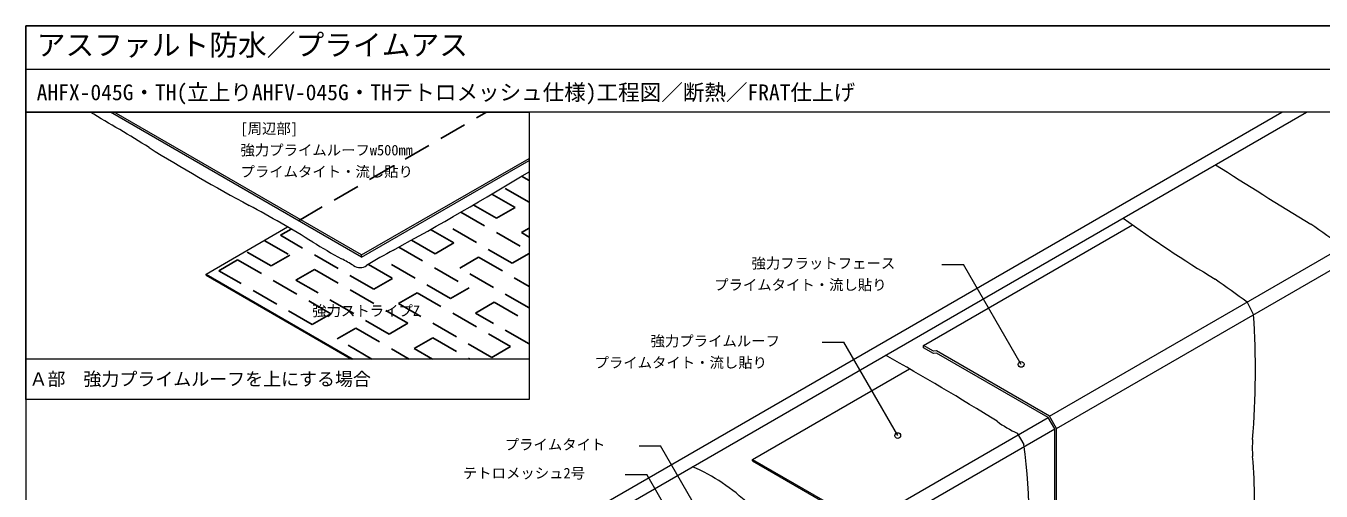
# Model space of a CAD drawing. Units: millimetres, scale not verified. Extents: x -1381 to 1381, y -955 to 955.
# Drawn here: x -1381 to 421, y 308 to 955 of the extents above; entities that cross this region are included whole.
import ezdxf
from ezdxf.enums import TextEntityAlignment as Align

# ---------------------------------------------------------------- set-up
doc = ezdxf.new("R2010")
doc.units = ezdxf.units.MM
doc.header["$LTSCALE"] = 3
doc.linetypes.add('USER1', pattern=[19.05, 12.7, -6.35])
for name, color, linetype, lineweight in [('0-0_0', 7, 'Continuous', 18), ('0-3_KUTAI', 3, 'Continuous', 18), ('0-4_BOUSUI', 1, 'Continuous', 18), ('0-5_MOJI', 7, 'Continuous', 18), ('0-7_WAKU', 7, 'Continuous', 18)]:
    doc.layers.add(name, color=color, linetype=linetype, lineweight=lineweight)
doc.layers.add('0-8_bousui2', color=7, linetype='USER1')
doc.styles.add('ＭＳ ゴシック', font='')
doc.styles.get('ＭＳ ゴシック').set_extended_font_data('MS Gothic')

msp = doc.modelspace()

# ---------------------------------------------------------------- linework, layer by layer
at = {"layer": '0-0_0'}
msp.add_line((-1380.65, 895), (1379.35, 895), dxfattribs=at)
at = {"layer": '0-3_KUTAI'}
msp.add_line((-1289.373, -121.096), (366.635, 835), dxfattribs=at)
at = {"layer": '0-4_BOUSUI'}
for p, q in [((-913.522, 633.268), (-1262.933, 835)), ((-913.522, 636.268), (-1257.737, 835)), ((-1203.008, -91.234), (401.276, 835)), ((43.544, 411.996), (777.253, 835.603)), ((53.364, 394.986), (815.491, 835)), ((-913.522, 636.268), (-680.65, 770.717)), ((-913.522, 633.268), (-680.65, 767.717)), ((-131.799, 510.229), (159.19, 678.232)), ((-913.522, 633.268), (-913.522, 636.268)), ((-1130.029, 609.768), (-925.226, 491.525)), ((-1130.029, 608.268), (-927.824, 491.525)), ((318.464, 570.721), (327.408, 553.205)), ((-131.799, 507.229), (-131.799, 510.229)), ((-214.314, 262.318), (41.642, 410.094)), ((-205.189, 246.514), (50.766, 394.29)), ((-1.369, 388.261), (7.879, 372.529))]:
    msp.add_line(p, q, dxfattribs=at)
for points in [[(-1130.029, 608.268), (-1130.029, 609.768), (-1016.533, 675.294)], [(226.602, -29.694), (185.066, -5.713), (182.468, -2.213), (53.364, 72.326), (53.364, 394.986), (43.544, 411.996), (-113.612, 502.729), (-117.942, 502.229), (-131.799, 510.229)], [(226.602, -32.694), (183.301, -7.694), (180.703, -4.194), (50.766, 70.826), (50.766, 394.29), (41.642, 410.094), (-113.612, 499.729), (-117.942, 499.229), (-131.799, 507.229)], [(-369.567, 349.953), (-369.567, 351.953), (-151.491, 477.86)], [(-369.567, 351.953), (-214.314, 262.318), (-205.189, 246.514), (-205.189, -79.95), (-77.018, -153.95)], [(-369.567, 349.953), (-215.582, 261.05), (-206.921, 246.05), (-206.921, -80.95), (-77.018, -155.95)]]:
    msp.add_lwpolyline(points, dxfattribs=at)
for centre, radius, start, end in [((-3006.752, -2112.398), 3410.242, 58.19318, 59.8004), ((135.025, 2953.423), 2550.74, 238.19318, 241.80682), ((3825.765, 6310.201), 6587.473, 237.37909, 238.73544), ((-3577.186, 5551.258), 5605.653, 298.8877, 301.1123), ((-1836.968, -725.38), 1623.269, 58.19318, 61.80682), ((1167.258, 2082.984), 1729.026, 233.80197, 238.89247), ((-2645.194, -3628.924), 5279.847, 54.09106, 54.68506), ((-596.276, 1275.118), 730.73, 238.19318, 241.80682), ((-1086.033, 361.465), 305.911, 58.19318, 61.80682), ((-544.136, 36.848), 687.889, 118.19318, 121.80682), ((-915.747, 636.036), 17.178, 238.19318, 301.80682), ((-2778.159, -3705.692), 5279.847, 54.09106, 54.68506), ((-841.317, 475.279), 1171.32, 355.31131, 3.81464), ((-2126.749, -2968.575), 3972.349, 58.12762, 60.73231), ((60.957, 524.665), 149.968, 233.02976, 245.44316), ((465.844, 367.775), 140.254, 175.19085, 184.80915), ((-789.907, 262.522), 805.335, 352.32595, 7.851), ((-458.964, 289.968), 787.821, 355.86783, 4.80915), ((-556.732, 101.145), 261.793, 46.0065, 66.72164)]:
    msp.add_arc(centre, radius, start, end, dxfattribs=at)
at = {"layer": '0-5_MOJI'}
for p, q in [((-106.202, 623.024), (-76.202, 623.024)), ((4.034, 484.051), (-76.202, 623.024)), ((-272.624, 514.848), (-242.624, 514.848)), ((-167.624, 384.944), (-242.624, 514.848)), ((-680.65, 491.525), (-1380.65, 491.525)), ((-527.546, 370.829), (-497.546, 370.829)), ((-432.583, 258.309), (-497.546, 370.829)), ((-546.761, 331.06), (-516.761, 331.06)), ((-437.035, 192.97), (-516.761, 331.06))]:
    msp.add_line(p, q, dxfattribs=at)
msp.add_lwpolyline([(-1380.65, 835), (-680.65, 835), (-680.65, 435), (-1380.65, 435)], close=True, dxfattribs=at)
for centre in [(4.034, 484.051), (-167.624, 384.944)]:
    msp.add_circle(centre, 4, dxfattribs=at)
at = {"layer": '0-7_WAKU'}
for points in [[(1379.35, 835), (-1380.65, 835), (-1380.65, 955), (1379.35, 955)], [(-1380.65, -955), (1379.35, -955), (1379.35, 955), (-1380.65, 955)]]:
    msp.add_lwpolyline(points, close=True, dxfattribs=at)
at = {"layer": '0-8_bousui2'}
for p, q in [((-1001.424, 684.018), (-739.914, 835)), ((-690.923, 745.758), (-680.65, 739.826)), ((-680.65, 709.826), (-716.469, 730.507)), ((-775.494, 695.966), (-680.65, 641.208))]:
    msp.add_line(p, q, dxfattribs=at)
for points in [[(-732.403, 721.087), (-699.956, 702.354), (-725.937, 687.354), (-758.204, 705.984)], [(-904.149, 623.007), (-870.769, 603.735), (-896.749, 588.735), (-1026.653, 663.735), (-1011.629, 672.41)], [(-817.822, 671.785), (-785.362, 653.045), (-811.343, 638.045), (-844.154, 656.988)], [(-680.65, 638.5), (-704.286, 624.854), (-801.562, 681.016)], [(-680.65, 661.208), (-691.296, 667.354), (-680.65, 673.5)], [(-1048.924, 656.593), (-1013.663, 636.235), (-1039.644, 621.235), (-1074.905, 641.593)], [(-861.8, 647.176), (-763.712, 590.545), (-789.692, 575.545), (-888.279, 632.463)], [(-680.65, 562.589), (-776.702, 618.045), (-750.721, 633.045), (-680.65, 592.589)], [(-680.65, 512.589), (-755.051, 555.545), (-729.071, 570.545), (-680.65, 542.589)], [(-899.189, 491.525), (-947.515, 519.426), (-921.534, 534.426), (-847.227, 491.525)], [(-814.979, 491.525), (-840.458, 506.235), (-814.477, 521.235), (-763.017, 491.525)]]:
    msp.add_lwpolyline(points, dxfattribs=at)
for points in [[(-1112.06, 614.426), (-1086.079, 629.426), (-956.175, 554.426), (-982.156, 539.426)], [(-1005.003, 601.235), (-979.022, 616.235), (-849.118, 541.235), (-875.099, 526.235)], [(-862.108, 568.735), (-836.128, 583.735), (-706.224, 508.735), (-732.205, 493.735)]]:
    msp.add_lwpolyline(points, close=True, dxfattribs=at)

# ---------------------------------------------------------------- texts
at = {"layer": '0-5_MOJI', "style": 'ＭＳ ゴシック'}
for s, height, p in [('[周辺部]', 14.66, (-1082.099, 800.465)), ('強力プライムルーフw500mm', 14.66, (-1082.099, 770.465)), ('プライムタイト・流し貼り', 14.66, (-1082.099, 740.465)), ('強力フラットフェース', 14.66, (-371.101, 613.024)), ('プライムタイト・流し貼り', 14.66, (-423.08, 583.024)), ('強力ストライプZ', 14.66, (-982.271, 546.864)), ('強力プライムルーフ', 14.66, (-511.532, 504.848)), ('プライムタイト・流し貼り', 14.66, (-589.502, 474.848)), ('Ａ部\u3000強力プライムルーフを上にする場合', 18.33, (-1375.65, 449.025)), ('プライムタイト', 14.66, (-714.475, 360.829)), ('テトロメッシュ2号', 14.66, (-772.675, 321.06))]:
    msp.add_text(s, height=height, dxfattribs=at).set_placement(p, align=Align.BOTTOM_LEFT)
at = {"layer": '0-7_WAKU', "style": 'ＭＳ ゴシック'}
for s, height, p in [('アスファルト防水／プライムアス', 29.33, (-1365.65, 905)), ('AHFX-045G・TH(立上りAHFV-045G・THテトロメッシュ仕様)工程図／断熱／FRAT仕上げ', 21.99, (-1365.65, 845))]:
    msp.add_text(s, height=height, dxfattribs=at).set_placement(p, align=Align.BOTTOM_LEFT)

doc.saveas('drawing.dxf')
